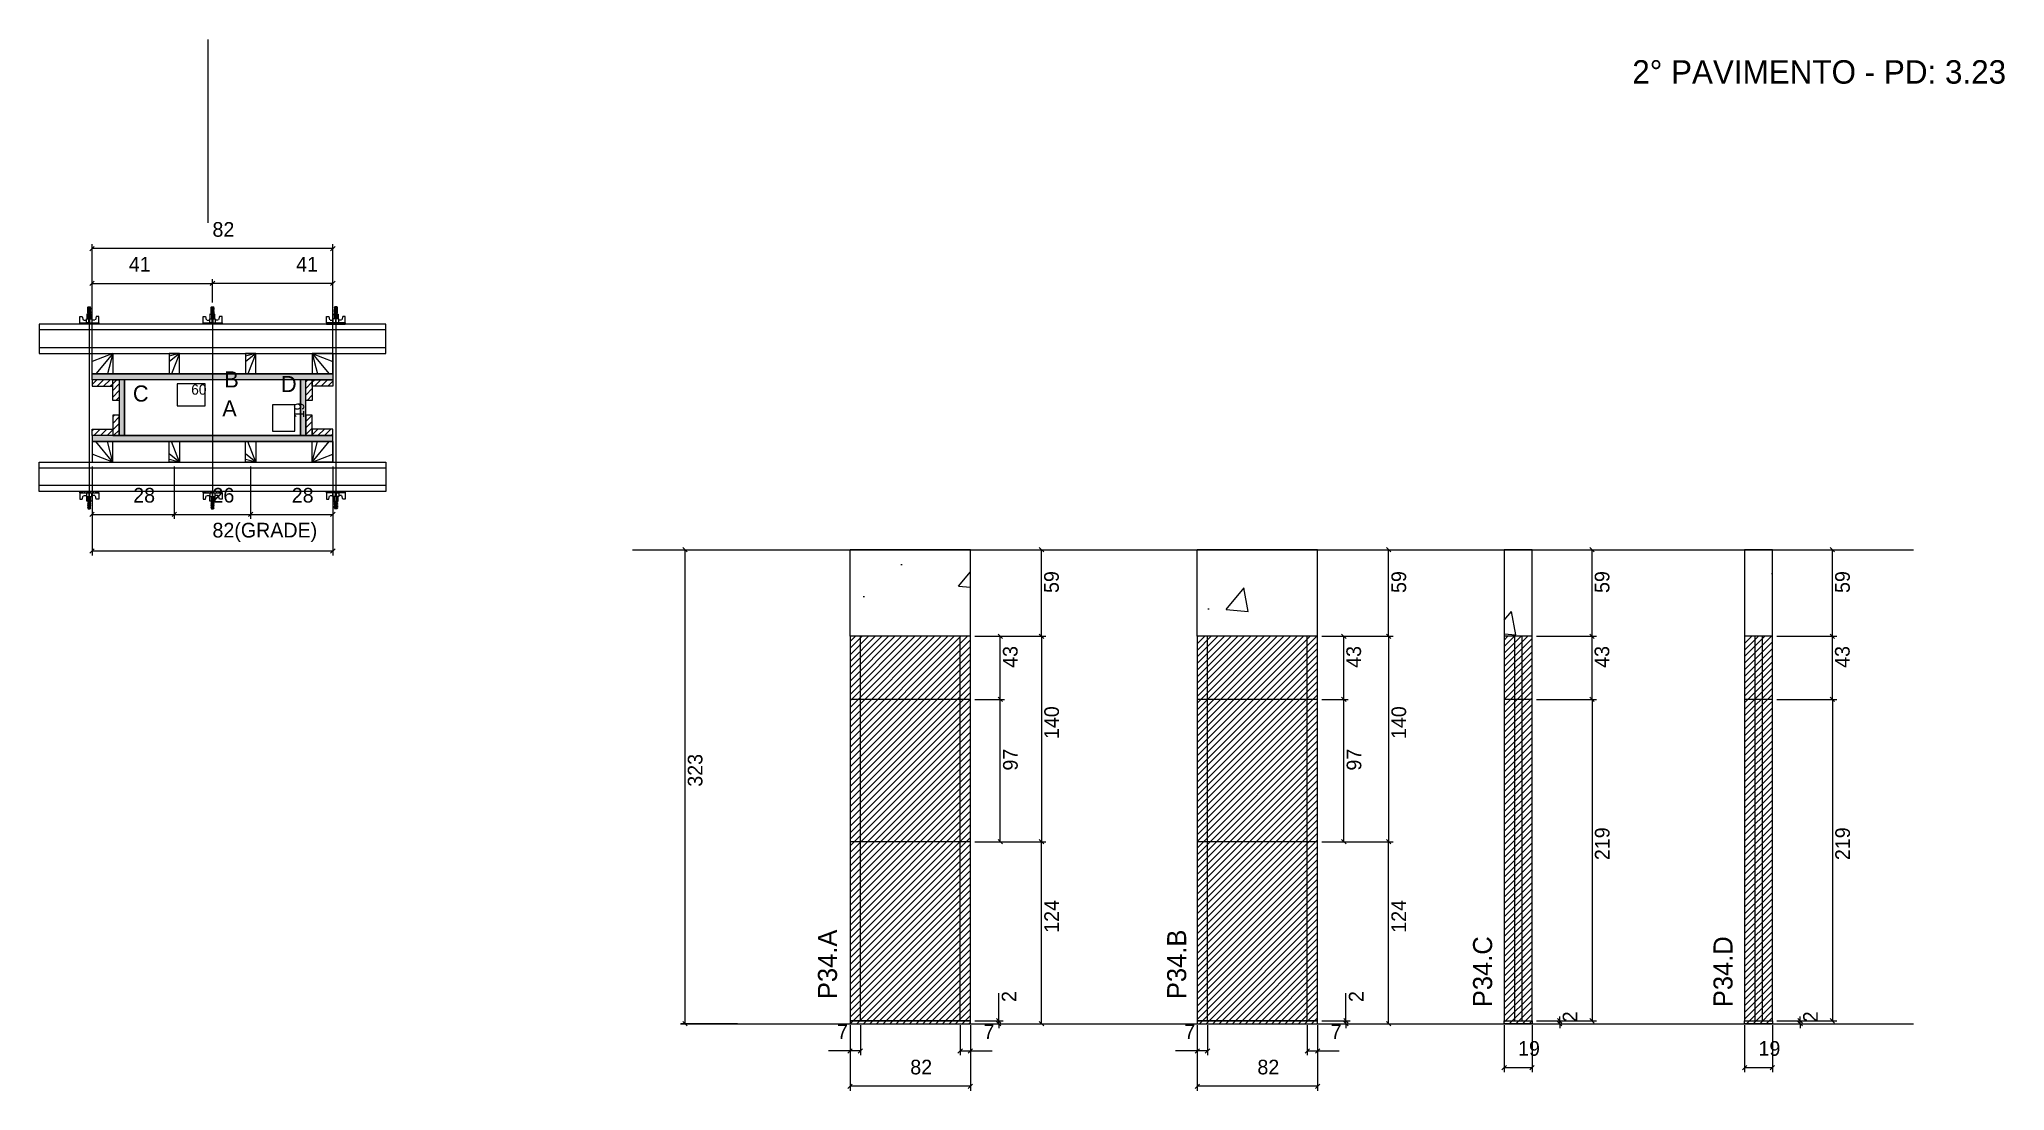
# Model space of a CAD drawing. Header units: metres. Extents: x 5110 to 6449, y 1598 to 2314.
import ezdxf

# ---------------------------------------------------------------- set-up
doc = ezdxf.new("R2010")
doc.units = ezdxf.units.M
for name, color, linetype in [('CHAPA', 7, 'Continuous'), ('COTA', 7, 'Continuous'), ('Hachura', 7, 'Continuous'), ('Madeira', 7, 'Continuous'), ('NIVEL 2° PAV.', 7, 'Continuous'), ('NOMENCLATURA', 7, 'Continuous'), ('Nível', 7, 'Continuous'), ('Painéis', 7, 'Continuous'), ('Perfil Metálico', 7, 'Continuous'), ('SARR_2.2x7', 7, 'Continuous'), ('SARRAFO', 7, 'Continuous'), ('Texto Seção', 7, 'Continuous'), ('TEXTO_GERAL', 7, 'Continuous')]:
    doc.layers.add(name, color=color, linetype=linetype)

msp = doc.modelspace()

# ---------------------------------------------------------------- hatches: boundary and pattern name
at = {"layer": 'COTA'}
h = msp.add_hatch(dxfattribs=at)
h.set_pattern_fill('AR-CONC')
h.paths.add_polyline_path([(5662.3, 1907.7), (5744.3, 1907.7), (5744.3, 1966.7), (5662.3, 1966.7), (5662.3, 1907.7)])
h = msp.add_hatch(dxfattribs=at)
h.set_pattern_fill('AR-CONC')
h.paths.add_polyline_path([(5898.8, 1907.7), (5980.8, 1907.7), (5980.8, 1966.7), (5898.8, 1966.7), (5898.8, 1907.7)])
h = msp.add_hatch(dxfattribs=at)
h.set_pattern_fill('AR-CONC')
h.paths.add_polyline_path([(6107.9, 1907.7), (6126.9, 1907.7), (6126.9, 1966.7), (6107.9, 1966.7), (6107.9, 1907.7)])
h = msp.add_hatch(dxfattribs=at)
h.set_pattern_fill('AR-CONC')
h.paths.add_polyline_path([(6271.7, 1907.7), (6290.7, 1907.7), (6290.7, 1966.7), (6271.7, 1966.7), (6271.7, 1907.7)])
at = {"layer": 'Hachura'}
h = msp.add_hatch(color=7, dxfattribs=at)
h.dxf.hatch_style = 1
h.paths.add_polyline_path([(5145.9, 2082.4), (5145.9, 2086.4), (5309.9, 2086.4), (5309.9, 2082.4), (5145.9, 2082.4)])
h = msp.add_hatch(color=7, dxfattribs=at)
h.dxf.hatch_style = 1
h.paths.add_polyline_path([(5145.9, 2082.4), (5145.9, 2086.4), (5309.9, 2086.4), (5309.9, 2082.4), (5145.9, 2082.4)])
h = msp.add_hatch(dxfattribs=at)
h.set_pattern_fill('ANSI31')
h.paths.add_polyline_path([(5159.9, 2082.4), (5159.9, 2078), (5145.9, 2078), (5145.9, 2082.4), (5159.9, 2082.4)])
h = msp.add_hatch(dxfattribs=at)
h.set_pattern_fill('ANSI31')
h.paths.add_polyline_path([(5164.3, 2082.4), (5159.9, 2082.4), (5159.9, 2068.4), (5164.3, 2068.4), (5164.3, 2082.4)])
h = msp.add_hatch(color=7, dxfattribs=at)
h.dxf.hatch_style = 1
h.paths.add_polyline_path([(5167.9, 2082.4), (5164.3, 2082.4), (5164.3, 2044.4), (5167.9, 2044.4), (5167.9, 2082.4)])
h = msp.add_hatch(color=7, dxfattribs=at)
h.dxf.hatch_style = 1
h.paths.add_polyline_path([(5167.9, 2082.4), (5164.3, 2082.4), (5164.3, 2044.4), (5167.9, 2044.4), (5167.9, 2082.4)])
h = msp.add_hatch(color=7, dxfattribs=at)
h.dxf.hatch_style = 1
h.paths.add_polyline_path([(5291.5, 2082.4), (5287.9, 2082.4), (5287.9, 2044.4), (5291.5, 2044.4), (5291.5, 2082.4)])
h = msp.add_hatch(color=7, dxfattribs=at)
h.dxf.hatch_style = 1
h.paths.add_polyline_path([(5291.5, 2082.4), (5287.9, 2082.4), (5287.9, 2044.4), (5291.5, 2044.4), (5291.5, 2082.4)])
h = msp.add_hatch(dxfattribs=at)
h.set_pattern_fill('ANSI31')
h.paths.add_polyline_path([(5295.9, 2082.4), (5291.5, 2082.4), (5291.5, 2068.4), (5295.9, 2068.4), (5295.9, 2082.4)])
h = msp.add_hatch(dxfattribs=at)
h.set_pattern_fill('ANSI31')
h.paths.add_polyline_path([(5295.9, 2082.4), (5295.9, 2078), (5309.9, 2078), (5309.9, 2082.4), (5295.9, 2082.4)])
h = msp.add_hatch(dxfattribs=at)
h.set_pattern_fill('ANSI31')
h.paths.add_polyline_path([(5159.9, 2044.4), (5159.9, 2048.8), (5145.9, 2048.8), (5145.9, 2044.4), (5159.9, 2044.4)])
h = msp.add_hatch(dxfattribs=at)
h.set_pattern_fill('ANSI31')
h.paths.add_polyline_path([(5164.3, 2044.4), (5159.9, 2044.4), (5159.9, 2058.4), (5164.3, 2058.4), (5164.3, 2044.4)])
h = msp.add_hatch(dxfattribs=at)
h.set_pattern_fill('ANSI31')
h.paths.add_polyline_path([(5295.9, 2044.4), (5291.5, 2044.4), (5291.5, 2058.4), (5295.9, 2058.4), (5295.9, 2044.4)])
h = msp.add_hatch(dxfattribs=at)
h.set_pattern_fill('ANSI31')
h.paths.add_polyline_path([(5295.9, 2044.4), (5295.9, 2048.8), (5309.9, 2048.8), (5309.9, 2044.4), (5295.9, 2044.4)])
h = msp.add_hatch(color=7, dxfattribs=at)
h.dxf.hatch_style = 1
h.paths.add_polyline_path([(5145.9, 2044.4), (5145.9, 2040.4), (5309.9, 2040.4), (5309.9, 2044.4), (5145.9, 2044.4)])
h = msp.add_hatch(color=7, dxfattribs=at)
h.dxf.hatch_style = 1
h.paths.add_polyline_path([(5145.9, 2044.4), (5145.9, 2040.4), (5309.9, 2040.4), (5309.9, 2044.4), (5145.9, 2044.4)])
h = msp.add_hatch(dxfattribs=at)
h.set_pattern_fill('ANSI31')
h.paths.add_polyline_path([(5744.3, 1643.7), (5744.3, 1907.7), (5662.3, 1907.7), (5662.3, 1643.7), (5744.3, 1643.7)])
h = msp.add_hatch(dxfattribs=at)
h.set_pattern_fill('ANSI31')
h.paths.add_polyline_path([(5980.8, 1643.7), (5980.8, 1907.7), (5898.8, 1907.7), (5898.8, 1643.7), (5980.8, 1643.7)])
h = msp.add_hatch(dxfattribs=at)
h.set_pattern_fill('ANSI31')
h.paths.add_polyline_path([(6126.9, 1643.7), (6126.9, 1907.7), (6107.9, 1907.7), (6107.9, 1643.7), (6126.9, 1643.7)])
h = msp.add_hatch(dxfattribs=at)
h.set_pattern_fill('ANSI31')
h.paths.add_polyline_path([(6290.7, 1643.7), (6290.7, 1907.7), (6271.7, 1907.7), (6271.7, 1643.7), (6290.7, 1643.7)])

# ---------------------------------------------------------------- linework, layer by layer
at = {"layer": 'CHAPA', "color": 1, "lineweight": 25}
for points in [[(5145.9, 2082.4), (5145.9, 2086.4), (5309.9, 2086.4), (5309.9, 2082.4)], [(5145.9, 2082.4), (5145.9, 2086.4), (5309.9, 2086.4), (5309.9, 2082.4)], [(5167.9, 2082.4), (5164.3, 2082.4), (5164.3, 2044.4), (5167.9, 2044.4)], [(5167.9, 2082.4), (5164.3, 2082.4), (5164.3, 2044.4), (5167.9, 2044.4)], [(5291.5, 2082.4), (5287.9, 2082.4), (5287.9, 2044.4), (5291.5, 2044.4)], [(5291.5, 2082.4), (5287.9, 2082.4), (5287.9, 2044.4), (5291.5, 2044.4)], [(5145.9, 2044.4), (5145.9, 2040.4), (5309.9, 2040.4), (5309.9, 2044.4)], [(5145.9, 2044.4), (5145.9, 2040.4), (5309.9, 2040.4), (5309.9, 2044.4)]]:
    msp.add_lwpolyline(points, close=True, dxfattribs=at)
at = {"layer": 'COTA', "color": 0, "lineweight": 25}
for p, q in [((5147.4, 2173.3), (5144.4, 2170.3)), ((5308.4, 2170.3), (5311.4, 2173.3)), ((5147.4, 2149.6), (5144.4, 2146.6)), ((5229.4, 2149.6), (5226.4, 2146.6)), ((5226.4, 2146.6), (5229.4, 2149.6)), ((5308.4, 2146.6), (5311.4, 2149.6)), ((5147.4, 1992.2), (5144.4, 1989.2)), ((5200.4, 1989.2), (5203.4, 1992.2)), ((5203.4, 1992.2), (5200.4, 1989.2)), ((5252.4, 1989.2), (5255.4, 1992.2)), ((5255.4, 1992.2), (5252.4, 1989.2)), ((5308.4, 1989.2), (5311.4, 1992.2)), ((5147.4, 1967.3), (5144.4, 1964.3)), ((5308.4, 1964.3), (5311.4, 1967.3)), ((5794.2, 1965.2), (5791.2, 1968.2)), ((6030.7, 1965.2), (6027.7, 1968.2)), ((6169.3, 1965.2), (6166.3, 1968.2)), ((6333, 1965.2), (6330, 1968.2)), ((5766.1, 1906.2), (5763.1, 1909.2)), ((5791.2, 1909.2), (5794.2, 1906.2)), ((5794.2, 1906.2), (5791.2, 1909.2)), ((6000.2, 1906.2), (5997.2, 1909.2)), ((6027.7, 1909.2), (6030.7, 1906.2)), ((6030.7, 1906.2), (6027.7, 1909.2)), ((6169.3, 1906.2), (6166.3, 1909.2)), ((6166.3, 1909.2), (6169.3, 1906.2)), ((6333, 1906.2), (6330, 1909.2)), ((6330, 1909.2), (6333, 1906.2)), ((5763.1, 1866.2), (5766.1, 1863.2)), ((5766.1, 1863.2), (5763.1, 1866.2)), ((5997.2, 1866.2), (6000.2, 1863.2)), ((6000.2, 1863.2), (5997.2, 1866.2)), ((6169.3, 1863.2), (6166.3, 1866.2)), ((6166.3, 1866.2), (6169.3, 1863.2)), ((6333, 1863.2), (6330, 1866.2)), ((6330, 1866.2), (6333, 1863.2)), ((5763.1, 1769.2), (5766.1, 1766.2)), ((5794.2, 1766.2), (5791.2, 1769.2)), ((5791.2, 1769.2), (5794.2, 1766.2)), ((5997.2, 1769.2), (6000.2, 1766.2)), ((6030.7, 1766.2), (6027.7, 1769.2)), ((6027.7, 1769.2), (6030.7, 1766.2)), ((5762.1, 1647.2), (5765.1, 1644.2)), ((5998.6, 1647.2), (6001.6, 1644.2)), ((6144.3, 1647.2), (6147.3, 1644.2)), ((6166.3, 1647.2), (6169.3, 1644.2)), ((6308.1, 1647.2), (6311.1, 1644.2)), ((6330, 1647.2), (6333, 1644.2)), ((5765.1, 1642.2), (5762.1, 1645.2)), ((5791.2, 1645.2), (5794.2, 1642.2)), ((6001.6, 1642.2), (5998.6, 1645.2)), ((6027.7, 1645.2), (6030.7, 1642.2)), ((6147.3, 1642.2), (6144.3, 1645.2)), ((6311.1, 1642.2), (6308.1, 1645.2)), ((5663.8, 1626.7), (5660.8, 1623.7)), ((5667.8, 1623.7), (5670.8, 1626.7)), ((5738.8, 1626.7), (5735.8, 1623.7)), ((5742.8, 1623.7), (5745.8, 1626.7)), ((5900.3, 1626.7), (5897.3, 1623.7)), ((5904.3, 1623.7), (5907.3, 1626.7)), ((5975.3, 1626.7), (5972.3, 1623.7)), ((5979.3, 1623.7), (5982.3, 1626.7)), ((6109.4, 1615.3), (6106.4, 1612.3)), ((6125.4, 1612.3), (6128.4, 1615.3)), ((6273.2, 1615.3), (6270.2, 1612.3)), ((6289.2, 1612.3), (6292.2, 1615.3)), ((5663.8, 1602.6), (5660.8, 1599.6)), ((5742.8, 1599.6), (5745.8, 1602.6)), ((5900.3, 1602.6), (5897.3, 1599.6)), ((5979.3, 1599.6), (5982.3, 1602.6))]:
    msp.add_line(p, q, dxfattribs=at)
at = {"layer": 'COTA', "color": 241, "lineweight": 25}
for p, q in [((5145.9, 2089.4), (5145.9, 2174.8)), ((5309.9, 2171.8), (5145.9, 2171.8)), ((5309.9, 2089.4), (5309.9, 2174.8)), ((5145.9, 2123.4), (5145.9, 2151.1)), ((5145.9, 2148.1), (5227.9, 2148.1)), ((5227.9, 2135.2), (5227.9, 2151.1)), ((5227.9, 2135.2), (5227.9, 2151.1)), ((5309.9, 2148.1), (5227.9, 2148.1)), ((5309.9, 2123.4), (5309.9, 2151.1)), ((5145.9, 2023.4), (5145.9, 1962.8)), ((5145.9, 2023.4), (5145.9, 1987.7)), ((5201.9, 2023.4), (5201.9, 1987.7)), ((5201.9, 2023.4), (5201.9, 1987.7)), ((5253.9, 2023.4), (5253.9, 1987.7)), ((5253.9, 2023.4), (5253.9, 1987.7)), ((5309.9, 2023.4), (5309.9, 1962.8)), ((5309.9, 2023.4), (5309.9, 1987.7)), ((5145.9, 1990.7), (5201.9, 1990.7)), ((5201.9, 1990.7), (5253.9, 1990.7)), ((5253.9, 1990.7), (5309.9, 1990.7)), ((5309.9, 1965.8), (5145.9, 1965.8)), ((5744.3, 1966.7), (5662.3, 1966.7)), ((5662.3, 1907.7), (5662.3, 1966.7)), ((5744.3, 1907.7), (5744.3, 1966.7)), ((5980.8, 1966.7), (5898.8, 1966.7)), ((5898.8, 1907.7), (5898.8, 1966.7)), ((5980.8, 1907.7), (5980.8, 1966.7))]:
    msp.add_line(p, q, dxfattribs=at)
at = {"layer": 'COTA', "color": 180, "lineweight": 25}
for p, q in [((5222.9, 2079.8), (5203.9, 2079.8)), ((5203.9, 2079.8), (5203.9, 2064.8)), ((5222.9, 2064.8), (5222.9, 2079.8)), ((5203.9, 2064.8), (5222.9, 2064.8)), ((5283.9, 2065.4), (5268.9, 2065.4)), ((5268.9, 2065.4), (5268.9, 2047.4)), ((5283.9, 2047.4), (5283.9, 2065.4)), ((5268.9, 2047.4), (5283.9, 2047.4))]:
    msp.add_line(p, q, dxfattribs=at)
at = {"layer": 'COTA', "color": 4, "lineweight": 25}
for p, q in [((5747.3, 1966.7), (5795.7, 1966.7)), ((5792.7, 1907.7), (5792.7, 1966.7)), ((5983.8, 1966.7), (6032.2, 1966.7)), ((6029.2, 1907.7), (6029.2, 1966.7)), ((6129.9, 1966.7), (6170.8, 1966.7)), ((6167.8, 1907.7), (6167.8, 1966.7)), ((6293.7, 1966.7), (6334.5, 1966.7)), ((6331.5, 1907.7), (6331.5, 1966.7)), ((5747.3, 1907.7), (5767.6, 1907.7)), ((5747.3, 1907.7), (5795.7, 1907.7)), ((5747.3, 1907.7), (5795.7, 1907.7)), ((5764.6, 1864.7), (5764.6, 1907.7)), ((5792.7, 1907.7), (5792.7, 1767.7)), ((5983.8, 1907.7), (6001.7, 1907.7)), ((5983.8, 1907.7), (6032.2, 1907.7)), ((5983.8, 1907.7), (6032.2, 1907.7)), ((5998.7, 1864.7), (5998.7, 1907.7)), ((6029.2, 1907.7), (6029.2, 1767.7)), ((6129.9, 1907.7), (6170.8, 1907.7)), ((6129.9, 1907.7), (6170.8, 1907.7)), ((6167.8, 1864.7), (6167.8, 1907.7)), ((6293.7, 1907.7), (6334.5, 1907.7)), ((6293.7, 1907.7), (6334.5, 1907.7)), ((6331.5, 1864.7), (6331.5, 1907.7)), ((5747.3, 1864.7), (5767.6, 1864.7)), ((5747.3, 1864.7), (5767.6, 1864.7)), ((5764.6, 1767.7), (5764.6, 1864.7)), ((5983.8, 1864.7), (6001.7, 1864.7)), ((5983.8, 1864.7), (6001.7, 1864.7)), ((5998.7, 1767.7), (5998.7, 1864.7)), ((6129.9, 1864.7), (6170.8, 1864.7)), ((6129.9, 1864.7), (6170.8, 1864.7)), ((6167.8, 1864.7), (6167.8, 1645.7)), ((6293.7, 1864.7), (6334.5, 1864.7)), ((6293.7, 1864.7), (6334.5, 1864.7)), ((6331.5, 1864.7), (6331.5, 1645.7)), ((5747.3, 1767.7), (5795.7, 1767.7)), ((5747.3, 1767.7), (5767.6, 1767.7)), ((5747.3, 1767.7), (5795.7, 1767.7)), ((5792.7, 1643.7), (5792.7, 1767.7)), ((5983.8, 1767.7), (6032.2, 1767.7)), ((5983.8, 1767.7), (6001.7, 1767.7)), ((5983.8, 1767.7), (6032.2, 1767.7)), ((6029.2, 1643.7), (6029.2, 1767.7)), ((5763.6, 1645.7), (5763.6, 1664.5)), ((6000.1, 1645.7), (6000.1, 1664.5)), ((6145.8, 1645.7), (6145.8, 1648.7)), ((6309.6, 1645.7), (6309.6, 1648.7)), ((5662.3, 1642.7), (5662.3, 1598.1)), ((5662.3, 1640.7), (5662.3, 1622.2)), ((5669.3, 1642.7), (5669.3, 1622.2)), ((5737.3, 1642.7), (5737.3, 1622.2)), ((5744.3, 1642.7), (5744.3, 1598.1)), ((5744.3, 1640.7), (5744.3, 1622.2)), ((5747.3, 1645.7), (5766.6, 1645.7)), ((5747.3, 1643.7), (5766.6, 1643.7)), ((5747.3, 1643.7), (5795.7, 1643.7)), ((5763.6, 1643.7), (5763.6, 1645.7)), ((5763.6, 1643.7), (5763.6, 1640.7)), ((5898.8, 1642.7), (5898.8, 1598.1)), ((5898.8, 1640.7), (5898.8, 1622.2)), ((5905.8, 1642.7), (5905.8, 1622.2)), ((5973.8, 1642.7), (5973.8, 1622.2)), ((5980.8, 1642.7), (5980.8, 1598.1)), ((5980.8, 1640.7), (5980.8, 1622.2)), ((5983.8, 1645.7), (6003.1, 1645.7)), ((5983.8, 1643.7), (6003.1, 1643.7)), ((5983.8, 1643.7), (6032.2, 1643.7)), ((6000.1, 1643.7), (6000.1, 1645.7)), ((6000.1, 1643.7), (6000.1, 1640.7)), ((6107.9, 1642.7), (6107.9, 1610.8)), ((6126.9, 1642.7), (6126.9, 1610.8)), ((6129.9, 1645.7), (6148.8, 1645.7)), ((6129.9, 1645.7), (6170.8, 1645.7)), ((6129.9, 1643.7), (6148.8, 1643.7)), ((6145.8, 1643.7), (6145.8, 1645.7)), ((6145.8, 1643.7), (6145.8, 1640.7)), ((6271.7, 1642.7), (6271.7, 1610.8)), ((6290.7, 1642.7), (6290.7, 1610.8)), ((6293.7, 1645.7), (6312.6, 1645.7)), ((6293.7, 1645.7), (6334.5, 1645.7)), ((6293.7, 1643.7), (6312.6, 1643.7)), ((6309.6, 1643.7), (6309.6, 1645.7)), ((6309.6, 1643.7), (6309.6, 1640.7)), ((5662.3, 1625.2), (5647.6, 1625.2)), ((5669.3, 1625.2), (5662.3, 1625.2)), ((5737.3, 1625.2), (5744.3, 1625.2)), ((5744.3, 1625.2), (5759, 1625.2)), ((5898.8, 1625.2), (5884.1, 1625.2)), ((5905.8, 1625.2), (5898.8, 1625.2)), ((5973.8, 1625.2), (5980.8, 1625.2)), ((5980.8, 1625.2), (5995.6, 1625.2)), ((6107.9, 1613.8), (6126.9, 1613.8)), ((6271.7, 1613.8), (6290.7, 1613.8)), ((5744.3, 1601.1), (5662.3, 1601.1)), ((5980.8, 1601.1), (5898.8, 1601.1))]:
    msp.add_line(p, q, dxfattribs=at)
at = {"layer": 'COTA', "color": 241, "lineweight": 25}
for points in [[(6126.9, 1907.7), (6126.9, 1966.7), (6107.9, 1966.7), (6107.9, 1907.7)], [(6290.7, 1907.7), (6290.7, 1966.7), (6271.7, 1966.7), (6271.7, 1907.7)]]:
    msp.add_lwpolyline(points, dxfattribs=at)
at = {"layer": 'Hachura', "color": 0, "lineweight": 9}
for p, q in [((5142.8, 2131.4), (5145, 2130.4)), ((5144.9, 2130.1), (5142.8, 2131.2)), ((5142.8, 2130.3), (5145, 2129.2)), ((5144.9, 2129), (5142.8, 2130)), ((5142.8, 2129.1), (5145, 2128)), ((5142.9, 2131.9), (5143.2, 2132.2)), ((5142.9, 2131.5), (5142.9, 2131.9)), ((5144.8, 2131.9), (5142.9, 2131.9)), ((5142.9, 2131.5), (5144.8, 2130.6)), ((5142.9, 2131.5), (5144.8, 2130.6)), ((5142.9, 2130.4), (5142.9, 2131)), ((5144.8, 2130), (5142.9, 2131)), ((5142.9, 2130.4), (5144.8, 2129.4)), ((5142.9, 2129.2), (5142.9, 2129.9)), ((5144.8, 2128.9), (5142.9, 2129.9)), ((5142.9, 2129.6), (5142.9, 2129.9)), ((5142.9, 2129.2), (5144.8, 2128.2)), ((5143.2, 2132.2), (5144.5, 2132.2)), ((5144.8, 2131.2), (5143.5, 2131.9)), ((5144.9, 2131.3), (5143.8, 2131.9)), ((5144.3, 2131.9), (5145, 2131.5)), ((5144.8, 2131.9), (5144.5, 2132.2)), ((5144.6, 2131.9), (5144.8, 2131.7)), ((5144.8, 2131.2), (5144.8, 2130.6)), ((5144.8, 2129.4), (5144.8, 2130)), ((5226.8, 2131.4), (5229, 2130.4)), ((5228.9, 2130.1), (5226.8, 2131.2)), ((5226.8, 2130.3), (5229, 2129.2)), ((5228.9, 2129), (5226.8, 2130)), ((5226.8, 2129.1), (5229, 2128)), ((5226.9, 2131.9), (5227.2, 2132.2)), ((5226.9, 2131.5), (5226.9, 2131.9)), ((5228.8, 2131.9), (5226.9, 2131.9)), ((5226.9, 2131.5), (5228.8, 2130.6)), ((5226.9, 2131.5), (5228.8, 2130.6)), ((5226.9, 2130.4), (5226.9, 2131)), ((5228.8, 2130), (5226.9, 2131)), ((5226.9, 2130.4), (5228.8, 2129.4)), ((5226.9, 2129.2), (5226.9, 2129.9)), ((5228.8, 2128.9), (5226.9, 2129.9)), ((5226.9, 2129.6), (5226.9, 2129.9)), ((5226.9, 2129.2), (5228.8, 2128.2)), ((5227.2, 2132.2), (5228.5, 2132.2)), ((5228.8, 2131.2), (5227.5, 2131.9)), ((5228.9, 2131.3), (5227.8, 2131.9)), ((5228.3, 2131.9), (5229, 2131.5)), ((5228.8, 2131.9), (5228.5, 2132.2)), ((5228.6, 2131.9), (5228.8, 2131.7)), ((5228.8, 2131.2), (5228.8, 2130.6)), ((5228.8, 2129.4), (5228.8, 2130)), ((5311.5, 2131.9), (5310.9, 2131.5)), ((5310.9, 2131.3), (5312, 2131.9)), ((5313, 2131.4), (5310.9, 2130.4)), ((5310.9, 2130.1), (5313.1, 2131.2)), ((5313, 2130.3), (5310.9, 2129.2)), ((5310.9, 2129), (5313.1, 2130)), ((5313, 2129.1), (5310.9, 2128)), ((5311, 2131.9), (5311.3, 2132.2)), ((5311.3, 2131.9), (5311, 2131.7)), ((5311, 2131.2), (5312.3, 2131.9)), ((5311, 2131.9), (5313, 2131.9)), ((5313, 2131.5), (5311, 2130.6)), ((5313, 2131.5), (5311, 2130.6)), ((5311, 2131.2), (5311, 2130.6)), ((5311, 2130), (5313, 2131)), ((5313, 2130.4), (5311, 2129.4)), ((5311, 2129.4), (5311, 2130)), ((5311, 2128.9), (5313, 2129.9)), ((5313, 2129.2), (5311, 2128.2)), ((5312.6, 2132.2), (5311.3, 2132.2)), ((5313, 2131.9), (5312.6, 2132.2)), ((5313, 2131.5), (5313, 2131.9)), ((5313, 2130.4), (5313, 2131)), ((5313, 2129.2), (5313, 2129.9)), ((5313, 2129.6), (5313, 2129.9)), ((5137.5, 2120.4), (5137.5, 2125.5)), ((5137.5, 2125.5), (5139.1, 2125.5)), ((5137.5, 2121.3), (5150.4, 2121.3)), ((5137.5, 2121.3), (5142.6, 2121.3)), ((5150.4, 2120.4), (5137.5, 2120.4)), ((5137.6, 2121.3), (5137.6, 2120.4)), ((5137.8, 2121.3), (5137.8, 2120.4)), ((5138.2, 2121.3), (5138.2, 2120.4)), ((5138.6, 2121.3), (5138.6, 2120.4)), ((5139.1, 2125.5), (5139.7, 2123.3)), ((5139.5, 2121.3), (5139.5, 2120.4)), ((5140, 2123.1), (5142, 2123.1)), ((5140.9, 2121.3), (5140.9, 2120.4)), ((5149.4, 2120.4), (5141.6, 2120.4)), ((5142, 2123.9), (5145.8, 2123.9)), ((5142, 2121.3), (5142, 2123.9)), ((5143.9, 2121.3), (5142, 2121.3)), ((5145.6, 2127.1), (5142.2, 2127.1)), ((5142.2, 2127.1), (5142.2, 2123.9)), ((5145.6, 2127), (5142.2, 2127)), ((5142.6, 2121.3), (5143.3, 2121.3)), ((5144.9, 2127.8), (5142.8, 2128.9)), ((5144, 2127.1), (5142.8, 2127.7)), ((5142.9, 2128), (5142.9, 2128.7)), ((5144.8, 2127.7), (5142.9, 2128.7)), ((5142.9, 2128), (5144.8, 2127.1)), ((5143.8, 2127.1), (5142.9, 2127.5)), ((5142.9, 2127.1), (5142.9, 2127.5)), ((5143, 2121), (5143, 2121.2)), ((5143, 2120.5), (5143, 2121)), ((5143.3, 2127.1), (5143.3, 2123.9)), ((5143.6, 2121.3), (5143.6, 2123.3)), ((5143.9, 2121.3), (5143.9, 2120.4)), ((5144.1, 2123.3), (5144.1, 2121.3)), ((5144.8, 2128.7), (5144.8, 2128.9)), ((5144.8, 2128.7), (5144.8, 2128.2)), ((5144.8, 2127.7), (5144.8, 2127.1)), ((5144.8, 2127.1), (5144.8, 2123.9)), ((5144.9, 2121.2), (5144.9, 2120.7)), ((5145.6, 2123.9), (5145.6, 2127.1)), ((5145.8, 2123.9), (5145.6, 2123.9)), ((5145.8, 2123.9), (5145.6, 2123.9)), ((5145.8, 2123.9), (5145.8, 2121.3)), ((5147.8, 2123.1), (5145.8, 2123.1)), ((5146.9, 2121.3), (5146.9, 2120.4)), ((5148.7, 2125.5), (5148.1, 2123.3)), ((5148.4, 2121.3), (5148.4, 2120.4)), ((5150.4, 2125.5), (5148.7, 2125.5)), ((5149.2, 2121.3), (5149.2, 2120.4)), ((5149.7, 2121.3), (5149.7, 2120.4)), ((5150, 2121.3), (5150, 2120.4)), ((5150.2, 2121.3), (5150.2, 2120.4)), ((5150.4, 2121.3), (5150.4, 2125.5)), ((5150.4, 2121.3), (5150.4, 2120.4)), ((5221.5, 2120.4), (5221.5, 2125.5)), ((5221.5, 2125.5), (5223.1, 2125.5)), ((5221.5, 2121.3), (5234.4, 2121.3)), ((5221.5, 2121.3), (5226.6, 2121.3)), ((5234.4, 2120.4), (5221.5, 2120.4)), ((5221.6, 2121.3), (5221.6, 2120.4)), ((5221.8, 2121.3), (5221.8, 2120.4)), ((5222.2, 2121.3), (5222.2, 2120.4)), ((5222.6, 2121.3), (5222.6, 2120.4)), ((5223.1, 2125.5), (5223.7, 2123.3)), ((5223.5, 2121.3), (5223.5, 2120.4)), ((5224, 2123.1), (5226, 2123.1)), ((5224.9, 2121.3), (5224.9, 2120.4)), ((5233.4, 2120.4), (5225.6, 2120.4)), ((5226, 2123.9), (5229.8, 2123.9)), ((5226, 2121.3), (5226, 2123.9)), ((5227.9, 2121.3), (5226, 2121.3)), ((5229.6, 2127.1), (5226.2, 2127.1)), ((5226.2, 2127.1), (5226.2, 2123.9)), ((5229.6, 2127), (5226.2, 2127)), ((5226.6, 2121.3), (5227.3, 2121.3)), ((5228.9, 2127.8), (5226.8, 2128.9)), ((5228, 2127.1), (5226.8, 2127.7)), ((5226.9, 2128), (5226.9, 2128.7)), ((5228.8, 2127.7), (5226.9, 2128.7)), ((5226.9, 2128), (5228.8, 2127.1)), ((5227.8, 2127.1), (5226.9, 2127.5)), ((5226.9, 2127.1), (5226.9, 2127.5)), ((5227, 2121), (5227, 2121.2)), ((5227, 2120.5), (5227, 2121)), ((5227.3, 2127.1), (5227.3, 2123.9)), ((5227.6, 2121.3), (5227.6, 2123.3)), ((5227.9, 2121.3), (5227.9, 2120.4)), ((5228.1, 2123.3), (5228.1, 2121.3)), ((5228.8, 2128.7), (5228.8, 2128.9)), ((5228.8, 2128.7), (5228.8, 2128.2)), ((5228.8, 2127.7), (5228.8, 2127.1)), ((5228.8, 2127.1), (5228.8, 2123.9)), ((5228.9, 2121.2), (5228.9, 2120.7)), ((5229.6, 2123.9), (5229.6, 2127.1)), ((5229.8, 2123.9), (5229.6, 2123.9)), ((5229.8, 2123.9), (5229.6, 2123.9)), ((5229.8, 2123.9), (5229.8, 2121.3)), ((5231.8, 2123.1), (5229.8, 2123.1)), ((5230.9, 2121.3), (5230.9, 2120.4)), ((5232.7, 2125.5), (5232.1, 2123.3)), ((5232.4, 2121.3), (5232.4, 2120.4)), ((5234.4, 2125.5), (5232.7, 2125.5)), ((5233.2, 2121.3), (5233.2, 2120.4)), ((5233.7, 2121.3), (5233.7, 2120.4)), ((5234, 2121.3), (5234, 2120.4)), ((5234.2, 2121.3), (5234.2, 2120.4)), ((5234.4, 2121.3), (5234.4, 2125.5)), ((5234.4, 2121.3), (5234.4, 2120.4)), ((5305.5, 2121.3), (5305.5, 2125.5)), ((5305.5, 2125.5), (5307.1, 2125.5)), ((5318.4, 2121.3), (5305.5, 2121.3)), ((5305.5, 2121.3), (5305.5, 2120.4)), ((5305.5, 2120.4), (5318.4, 2120.4)), ((5305.6, 2121.3), (5305.6, 2120.4)), ((5305.8, 2121.3), (5305.8, 2120.4)), ((5306.2, 2121.3), (5306.2, 2120.4)), ((5306.4, 2120.4), (5314.2, 2120.4)), ((5306.6, 2121.3), (5306.6, 2120.4)), ((5307.1, 2125.5), (5307.7, 2123.3)), ((5307.5, 2121.3), (5307.5, 2120.4)), ((5308, 2123.1), (5310, 2123.1)), ((5308.9, 2121.3), (5308.9, 2120.4)), ((5313.9, 2123.9), (5310, 2123.9)), ((5310, 2123.9), (5310, 2121.3)), ((5310, 2123.9), (5310.2, 2123.9)), ((5310, 2123.9), (5310.2, 2123.9)), ((5310.2, 2127.1), (5313.6, 2127.1)), ((5310.2, 2123.9), (5310.2, 2127.1)), ((5310.2, 2127), (5313.6, 2127)), ((5310.9, 2127.8), (5313.1, 2128.9)), ((5310.9, 2121.2), (5310.9, 2120.7)), ((5311, 2128.7), (5311, 2128.9)), ((5311, 2128.7), (5311, 2128.2)), ((5311, 2127.7), (5313, 2128.7)), ((5313, 2128), (5311, 2127.1)), ((5311, 2127.7), (5311, 2127.1)), ((5311, 2127.1), (5311, 2123.9)), ((5311.7, 2123.3), (5311.7, 2121.3)), ((5311.8, 2127.1), (5313.1, 2127.7)), ((5311.9, 2121.3), (5313.9, 2121.3)), ((5311.9, 2121.3), (5311.9, 2120.4)), ((5312, 2127.1), (5313, 2127.5)), ((5312.2, 2121.3), (5312.2, 2123.3)), ((5312.6, 2127.1), (5312.6, 2123.9)), ((5313.2, 2121.3), (5312.6, 2121.3)), ((5312.9, 2121), (5312.9, 2121.2)), ((5312.9, 2120.5), (5312.9, 2121)), ((5313, 2128), (5313, 2128.7)), ((5313, 2127.1), (5313, 2127.5)), ((5318.4, 2121.3), (5313.2, 2121.3)), ((5313.6, 2127.1), (5313.6, 2123.9)), ((5313.9, 2121.3), (5313.9, 2123.9)), ((5315.8, 2123.1), (5313.9, 2123.1)), ((5315, 2121.3), (5315, 2120.4)), ((5316.7, 2125.5), (5316.1, 2123.3)), ((5316.4, 2121.3), (5316.4, 2120.4)), ((5318.4, 2125.5), (5316.7, 2125.5)), ((5317.2, 2121.3), (5317.2, 2120.4)), ((5317.7, 2121.3), (5317.7, 2120.4)), ((5318, 2121.3), (5318, 2120.4)), ((5318.2, 2121.3), (5318.2, 2120.4)), ((5318.4, 2120.4), (5318.4, 2125.5)), ((5150.4, 2006.4), (5137.5, 2006.4)), ((5137.5, 2006.4), (5137.5, 2001.2)), ((5137.5, 2005.5), (5150.4, 2005.5)), ((5137.5, 2005.5), (5142.6, 2005.5)), ((5137.5, 2001.2), (5139.1, 2001.2)), ((5137.6, 2005.5), (5137.6, 2006.4)), ((5137.8, 2005.5), (5137.8, 2006.4)), ((5138.2, 2005.5), (5138.2, 2006.4)), ((5138.6, 2005.5), (5138.6, 2006.4)), ((5139.1, 2001.2), (5139.7, 2003.4)), ((5139.5, 2005.5), (5139.5, 2006.4)), ((5140, 2003.7), (5142, 2003.7)), ((5140.9, 2005.5), (5140.9, 2006.4)), ((5149.4, 2006.4), (5141.6, 2006.4)), ((5143.9, 2005.5), (5142, 2005.5)), ((5142, 2005.5), (5142, 2002.9)), ((5142, 2002.9), (5145.8, 2002.9)), ((5142.2, 1999.7), (5142.2, 2002.9)), ((5145.6, 1999.7), (5142.2, 1999.7)), ((5145.6, 1999.7), (5142.2, 1999.7)), ((5142.6, 2005.5), (5143.3, 2005.5)), ((5144, 1999.7), (5142.8, 1999)), ((5144.9, 1998.9), (5142.8, 1997.9)), ((5142.8, 1997.6), (5145, 1998.7)), ((5144.9, 1997.8), (5142.8, 1996.7)), ((5142.8, 1996.5), (5145, 1997.6)), ((5144.9, 1996.6), (5142.8, 1995.6)), ((5142.8, 1995.3), (5145, 1996.4)), ((5142.9, 1998.7), (5144.8, 1999.7)), ((5143.8, 1999.7), (5142.9, 1999.2)), ((5142.9, 1999.7), (5142.9, 1999.2)), ((5144.8, 1999), (5142.9, 1998.1)), ((5142.9, 1998.7), (5142.9, 1998.1)), ((5142.9, 1997.5), (5144.8, 1998.5)), ((5144.8, 1997.9), (5142.9, 1996.9)), ((5142.9, 1997.5), (5142.9, 1996.9)), ((5142.9, 1996.4), (5144.8, 1997.3)), ((5142.9, 1997.1), (5142.9, 1996.9)), ((5144.8, 1996.7), (5142.9, 1995.7)), ((5142.9, 1996.4), (5142.9, 1995.7)), ((5142.9, 1995.2), (5144.8, 1996.2)), ((5142.9, 1995.2), (5144.8, 1996.2)), ((5142.9, 1995.2), (5142.9, 1994.9)), ((5143, 2006.2), (5143, 2005.8)), ((5143, 2005.8), (5143, 2005.6)), ((5143.3, 1999.7), (5143.3, 2002.9)), ((5144.8, 1995.5), (5143.5, 1994.9)), ((5143.6, 2005.5), (5143.6, 2003.5)), ((5144.9, 1995.5), (5143.8, 1994.9)), ((5143.9, 2005.5), (5143.9, 2006.4)), ((5144.1, 2003.5), (5144.1, 2005.5)), ((5144.3, 1994.9), (5145, 1995.2)), ((5144.8, 1999.7), (5144.8, 2002.9)), ((5144.8, 1999), (5144.8, 1999.7)), ((5144.8, 1998.1), (5144.8, 1998.5)), ((5144.8, 1998.1), (5144.8, 1997.9)), ((5144.8, 1997.3), (5144.8, 1996.7)), ((5144.8, 1995.5), (5144.8, 1996.2)), ((5144.9, 2005.6), (5144.9, 2006)), ((5145.6, 2002.9), (5145.6, 1999.7)), ((5145.8, 2002.9), (5145.6, 2002.9)), ((5145.8, 2002.9), (5145.6, 2002.9)), ((5147.8, 2003.7), (5145.8, 2003.7)), ((5145.8, 2002.9), (5145.8, 2005.5)), ((5146.9, 2005.5), (5146.9, 2006.4)), ((5148.7, 2001.2), (5148.1, 2003.4)), ((5148.4, 2005.5), (5148.4, 2006.4)), ((5150.4, 2001.2), (5148.7, 2001.2)), ((5149.2, 2005.5), (5149.2, 2006.4)), ((5149.7, 2005.5), (5149.7, 2006.4)), ((5150, 2005.5), (5150, 2006.4)), ((5150.2, 2005.5), (5150.2, 2006.4)), ((5150.4, 2005.5), (5150.4, 2006.4)), ((5150.4, 2005.5), (5150.4, 2001.2)), ((5234.4, 2006.4), (5221.5, 2006.4)), ((5221.5, 2006.4), (5221.5, 2001.2)), ((5221.5, 2005.5), (5234.4, 2005.5)), ((5221.5, 2005.5), (5226.6, 2005.5)), ((5221.5, 2001.2), (5223.1, 2001.2)), ((5221.6, 2005.5), (5221.6, 2006.4)), ((5221.8, 2005.5), (5221.8, 2006.4)), ((5222.2, 2005.5), (5222.2, 2006.4)), ((5222.6, 2005.5), (5222.6, 2006.4)), ((5223.1, 2001.2), (5223.7, 2003.4)), ((5223.5, 2005.5), (5223.5, 2006.4)), ((5224, 2003.7), (5226, 2003.7)), ((5224.9, 2005.5), (5224.9, 2006.4)), ((5233.4, 2006.4), (5225.6, 2006.4)), ((5227.9, 2005.5), (5226, 2005.5)), ((5226, 2005.5), (5226, 2002.9)), ((5226, 2002.9), (5229.8, 2002.9)), ((5226.2, 1999.7), (5226.2, 2002.9)), ((5229.6, 1999.7), (5226.2, 1999.7)), ((5229.6, 1999.7), (5226.2, 1999.7)), ((5226.6, 2005.5), (5227.3, 2005.5)), ((5228, 1999.7), (5226.8, 1999)), ((5228.9, 1998.9), (5226.8, 1997.9)), ((5226.8, 1997.6), (5229, 1998.7)), ((5228.9, 1997.8), (5226.8, 1996.7)), ((5226.8, 1996.5), (5229, 1997.6)), ((5228.9, 1996.6), (5226.8, 1995.6)), ((5226.8, 1995.3), (5229, 1996.4)), ((5226.9, 1998.7), (5228.8, 1999.7)), ((5227.8, 1999.7), (5226.9, 1999.2)), ((5226.9, 1999.7), (5226.9, 1999.2)), ((5228.8, 1999), (5226.9, 1998.1)), ((5226.9, 1998.7), (5226.9, 1998.1)), ((5226.9, 1997.5), (5228.8, 1998.5)), ((5228.8, 1997.9), (5226.9, 1996.9)), ((5226.9, 1997.5), (5226.9, 1996.9)), ((5226.9, 1996.4), (5228.8, 1997.3)), ((5226.9, 1997.1), (5226.9, 1996.9)), ((5228.8, 1996.7), (5226.9, 1995.7)), ((5226.9, 1996.4), (5226.9, 1995.7)), ((5226.9, 1995.2), (5228.8, 1996.2)), ((5226.9, 1995.2), (5228.8, 1996.2)), ((5226.9, 1995.2), (5226.9, 1994.9)), ((5227, 2006.2), (5227, 2005.8)), ((5227, 2005.8), (5227, 2005.6)), ((5227.3, 1999.7), (5227.3, 2002.9)), ((5228.8, 1995.5), (5227.5, 1994.9)), ((5227.6, 2005.5), (5227.6, 2003.5)), ((5228.9, 1995.5), (5227.8, 1994.9)), ((5227.9, 2005.5), (5227.9, 2006.4)), ((5228.1, 2003.5), (5228.1, 2005.5)), ((5228.3, 1994.9), (5229, 1995.2)), ((5228.8, 1999.7), (5228.8, 2002.9)), ((5228.8, 1999), (5228.8, 1999.7)), ((5228.8, 1998.1), (5228.8, 1998.5)), ((5228.8, 1998.1), (5228.8, 1997.9)), ((5228.8, 1997.3), (5228.8, 1996.7)), ((5228.8, 1995.5), (5228.8, 1996.2)), ((5228.9, 2005.6), (5228.9, 2006)), ((5229.6, 2002.9), (5229.6, 1999.7)), ((5229.8, 2002.9), (5229.6, 2002.9)), ((5229.8, 2002.9), (5229.6, 2002.9)), ((5231.8, 2003.7), (5229.8, 2003.7)), ((5229.8, 2002.9), (5229.8, 2005.5)), ((5230.9, 2005.5), (5230.9, 2006.4)), ((5232.7, 2001.2), (5232.1, 2003.4)), ((5232.4, 2005.5), (5232.4, 2006.4)), ((5234.4, 2001.2), (5232.7, 2001.2)), ((5233.2, 2005.5), (5233.2, 2006.4)), ((5233.7, 2005.5), (5233.7, 2006.4)), ((5234, 2005.5), (5234, 2006.4)), ((5234.2, 2005.5), (5234.2, 2006.4)), ((5234.4, 2005.5), (5234.4, 2006.4)), ((5234.4, 2005.5), (5234.4, 2001.2)), ((5305.5, 2006.4), (5318.4, 2006.4)), ((5305.5, 2005.5), (5305.5, 2006.4)), ((5318.4, 2005.5), (5305.5, 2005.5)), ((5305.5, 2005.5), (5305.5, 2001.2)), ((5305.5, 2001.2), (5307.1, 2001.2)), ((5305.6, 2005.5), (5305.6, 2006.4)), ((5305.8, 2005.5), (5305.8, 2006.4)), ((5306.2, 2005.5), (5306.2, 2006.4)), ((5306.4, 2006.4), (5314.2, 2006.4)), ((5306.6, 2005.5), (5306.6, 2006.4)), ((5307.1, 2001.2), (5307.7, 2003.4)), ((5307.5, 2005.5), (5307.5, 2006.4)), ((5308, 2003.7), (5310, 2003.7)), ((5308.9, 2005.5), (5308.9, 2006.4)), ((5310, 2002.9), (5310, 2005.5)), ((5313.9, 2002.9), (5310, 2002.9)), ((5310, 2002.9), (5310.2, 2002.9)), ((5310, 2002.9), (5310.2, 2002.9)), ((5310.2, 2002.9), (5310.2, 1999.7)), ((5310.2, 1999.7), (5313.6, 1999.7)), ((5310.2, 1999.7), (5313.6, 1999.7)), ((5310.9, 2005.6), (5310.9, 2006)), ((5310.9, 1998.9), (5313.1, 1997.9)), ((5313, 1997.6), (5310.9, 1998.7)), ((5310.9, 1997.8), (5313.1, 1996.7)), ((5313, 1996.5), (5310.9, 1997.6)), ((5310.9, 1996.6), (5313.1, 1995.6)), ((5313, 1995.3), (5310.9, 1996.4)), ((5310.9, 1995.5), (5312, 1994.9)), ((5311.5, 1994.9), (5310.9, 1995.2)), ((5311, 1999.7), (5311, 2002.9)), ((5311, 1999), (5311, 1999.7)), ((5313, 1998.7), (5311, 1999.7)), ((5311, 1999), (5313, 1998.1)), ((5311, 1998.1), (5311, 1998.5)), ((5313, 1997.5), (5311, 1998.5)), ((5311, 1998.1), (5311, 1997.9)), ((5311, 1997.9), (5313, 1996.9)), ((5311, 1997.3), (5311, 1996.7)), ((5313, 1996.4), (5311, 1997.3)), ((5311, 1996.7), (5313, 1995.7)), ((5313, 1995.2), (5311, 1996.2)), ((5311, 1995.5), (5311, 1996.2)), ((5313, 1995.2), (5311, 1996.2)), ((5311, 1995.5), (5312.3, 1994.9)), ((5311.7, 2003.5), (5311.7, 2005.5)), ((5311.8, 1999.7), (5313.1, 1999)), ((5311.9, 2005.5), (5311.9, 2006.4)), ((5311.9, 2005.5), (5313.9, 2005.5)), ((5312, 1999.7), (5313, 1999.2)), ((5312.2, 2005.5), (5312.2, 2003.5)), ((5313.2, 2005.5), (5312.6, 2005.5)), ((5312.6, 1999.7), (5312.6, 2002.9)), ((5312.9, 2006.2), (5312.9, 2005.8)), ((5312.9, 2005.8), (5312.9, 2005.6)), ((5313, 1999.7), (5313, 1999.2)), ((5313, 1998.7), (5313, 1998.1)), ((5313, 1997.5), (5313, 1996.9)), ((5313, 1997.1), (5313, 1996.9)), ((5313, 1996.4), (5313, 1995.7)), ((5313, 1995.2), (5313, 1994.9)), ((5318.4, 2005.5), (5313.2, 2005.5)), ((5313.6, 1999.7), (5313.6, 2002.9)), ((5313.9, 2005.5), (5313.9, 2002.9)), ((5315.8, 2003.7), (5313.9, 2003.7)), ((5315, 2005.5), (5315, 2006.4)), ((5316.7, 2001.2), (5316.1, 2003.4)), ((5316.4, 2005.5), (5316.4, 2006.4)), ((5318.4, 2001.2), (5316.7, 2001.2)), ((5317.2, 2005.5), (5317.2, 2006.4)), ((5317.7, 2005.5), (5317.7, 2006.4)), ((5318, 2005.5), (5318, 2006.4)), ((5318.2, 2005.5), (5318.2, 2006.4)), ((5318.4, 2006.4), (5318.4, 2001.2)), ((5142.9, 1994.9), (5143.2, 1994.6)), ((5144.8, 1994.9), (5142.9, 1994.9)), ((5143.2, 1994.6), (5144.5, 1994.6)), ((5144.8, 1994.9), (5144.5, 1994.6)), ((5144.6, 1994.9), (5144.8, 1995)), ((5226.9, 1994.9), (5227.2, 1994.6)), ((5228.8, 1994.9), (5226.9, 1994.9)), ((5227.2, 1994.6), (5228.5, 1994.6)), ((5228.8, 1994.9), (5228.5, 1994.6)), ((5228.6, 1994.9), (5228.8, 1995)), ((5311.3, 1994.9), (5311, 1995)), ((5311, 1994.9), (5311.3, 1994.6)), ((5311, 1994.9), (5313, 1994.9)), ((5312.6, 1994.6), (5311.3, 1994.6)), ((5313, 1994.9), (5312.6, 1994.6))]:
    msp.add_line(p, q, dxfattribs=at)
at = {"layer": 'Hachura', "color": 251, "lineweight": 9}
for p, q in [((5143.9, 2131.2), (5143.9, 1999.4)), ((5227.9, 2131.2), (5227.9, 1999.4)), ((5311.9, 2131.2), (5311.9, 1999.4))]:
    msp.add_line(p, q, dxfattribs=at)
at = {"layer": 'Madeira', "color": 126, "lineweight": 18}
for p, q in [((5159.9, 2100.4), (5145.9, 2095)), ((5159.9, 2100.4), (5148.4, 2086.4)), ((5159.9, 2100.4), (5156.4, 2086.4)), ((5205.4, 2100.4), (5198.4, 2094.6)), ((5205.4, 2100.4), (5198.4, 2098.6)), ((5205.4, 2100.4), (5200, 2086.4)), ((5257.4, 2100.4), (5250.4, 2094.6)), ((5257.4, 2100.4), (5250.4, 2098.6)), ((5257.4, 2100.4), (5252, 2086.4)), ((5295.9, 2100.4), (5307.4, 2086.4)), ((5295.9, 2100.4), (5299.4, 2086.4)), ((5295.9, 2100.4), (5309.9, 2094.9)), ((5159.9, 2026.4), (5148.4, 2040.4)), ((5159.9, 2026.4), (5156.4, 2040.4)), ((5205.4, 2026.4), (5200, 2040.4)), ((5257.4, 2026.4), (5252, 2040.4)), ((5295.9, 2026.4), (5307.4, 2040.4)), ((5295.9, 2026.4), (5299.4, 2040.4)), ((5159.9, 2026.4), (5145.9, 2031.8)), ((5205.4, 2026.4), (5198.4, 2032.1)), ((5205.4, 2026.4), (5198.4, 2028.1)), ((5257.4, 2026.4), (5250.4, 2032.1)), ((5257.4, 2026.4), (5250.4, 2028.1)), ((5295.9, 2026.4), (5309.9, 2031.8))]:
    msp.add_line(p, q, dxfattribs=at)
for points in [[(5309.9, 2100.4), (5309.9, 2086.4), (5145.9, 2086.4), (5145.9, 2100.4)], [(5159.9, 2100.4), (5159.9, 2086.4), (5145.9, 2086.4), (5145.9, 2100.4)], [(5205.4, 2100.4), (5198.4, 2100.4), (5198.4, 2086.4), (5205.4, 2086.4)], [(5257.4, 2100.4), (5250.4, 2100.4), (5250.4, 2086.4), (5257.4, 2086.4)], [(5295.9, 2100.4), (5295.9, 2086.4), (5309.9, 2086.4), (5309.9, 2100.4)], [(5309.9, 2026.4), (5309.9, 2040.4), (5145.9, 2040.4), (5145.9, 2026.4)], [(5159.9, 2026.4), (5159.9, 2040.4), (5145.9, 2040.4), (5145.9, 2026.4)], [(5205.4, 2026.4), (5198.4, 2026.4), (5198.4, 2040.4), (5205.4, 2040.4)], [(5257.4, 2026.4), (5250.4, 2026.4), (5250.4, 2040.4), (5257.4, 2040.4)], [(5295.9, 2026.4), (5295.9, 2040.4), (5309.9, 2040.4), (5309.9, 2026.4)]]:
    msp.add_lwpolyline(points, close=True, dxfattribs=at)
at = {"layer": 'NIVEL 2° PAV.', "color": 4, "lineweight": 25}
for p, q in [((5546.8, 1966.7), (5552.9, 1966.7)), ((5549.9, 1643.7), (5549.9, 1966.7)), ((5585.6, 1643.7), (5546.9, 1643.7))]:
    msp.add_line(p, q, dxfattribs=at)
at = {"layer": 'NIVEL 2° PAV.', "color": 0, "lineweight": 25}
for p, q in [((5551.4, 1965.2), (5548.4, 1968.2)), ((5548.4, 1645.2), (5551.4, 1642.2))]:
    msp.add_line(p, q, dxfattribs=at)
at = {"layer": 'Nível', "color": 4, "lineweight": 25}
for p, q in [((5514, 1966.7), (6386.7, 1966.7)), ((5546.8, 1643.7), (6386.7, 1643.7))]:
    msp.add_line(p, q, dxfattribs=at)
at = {"layer": 'Painéis', "color": 200, "lineweight": 25}
for p, q in [((5662.3, 1907.7), (5662.3, 1643.7)), ((5744.3, 1907.7), (5662.3, 1907.7)), ((5744.3, 1643.7), (5744.3, 1907.7)), ((5898.8, 1907.7), (5898.8, 1643.7)), ((5980.8, 1907.7), (5898.8, 1907.7)), ((5980.8, 1643.7), (5980.8, 1907.7)), ((6107.9, 1907.7), (6107.9, 1645.7)), ((6126.9, 1907.7), (6107.9, 1907.7)), ((6126.9, 1645.7), (6126.9, 1907.7)), ((6271.7, 1907.7), (6271.7, 1645.7)), ((6290.7, 1907.7), (6271.7, 1907.7)), ((6290.7, 1645.7), (6290.7, 1907.7)), ((5744.3, 1864.7), (5662.3, 1864.7)), ((5980.8, 1864.7), (5898.8, 1864.7)), ((6126.9, 1864.7), (6107.9, 1864.7)), ((6290.7, 1864.7), (6271.7, 1864.7)), ((5744.3, 1767.7), (5662.3, 1767.7)), ((5980.8, 1767.7), (5898.8, 1767.7)), ((5662.3, 1645.7), (5744.3, 1645.7)), ((5898.8, 1645.7), (5980.8, 1645.7)), ((6107.9, 1645.7), (6126.9, 1645.7)), ((6271.7, 1645.7), (6290.7, 1645.7))]:
    msp.add_line(p, q, dxfattribs=at)
for points in [[(5287.9, 2044.4), (5287.9, 2082.4), (5167.9, 2082.4), (5167.9, 2044.4)], [(5744.3, 1645.7), (5662.3, 1645.7), (5662.3, 1643.7), (5744.3, 1643.7)], [(5980.8, 1645.7), (5898.8, 1645.7), (5898.8, 1643.7), (5980.8, 1643.7)], [(6107.9, 1645.7), (6126.9, 1645.7), (6126.9, 1643.7), (6107.9, 1643.7)], [(6271.7, 1645.7), (6290.7, 1645.7), (6290.7, 1643.7), (6271.7, 1643.7)]]:
    msp.add_lwpolyline(points, close=True, dxfattribs=at)
at = {"layer": 'Perfil Metálico', "color": 224, "lineweight": 18}
for points in [[(5109.9, 2120.4), (5109.9, 2100.4), (5345.9, 2100.4), (5345.9, 2120.4)], [(5345.9, 2104.4), (5345.9, 2116.4), (5109.9, 2116.4), (5109.9, 2104.4)], [(5109.9, 2006.4), (5109.9, 2026.4), (5345.9, 2026.4), (5345.9, 2006.4)], [(5345.9, 2022.4), (5345.9, 2010.4), (5109.9, 2010.4), (5109.9, 2022.4)]]:
    msp.add_lwpolyline(points, close=True, dxfattribs=at)
at = {"layer": 'SARR_2.2x7', "color": 40, "lineweight": 25}
for p, q in [((5669.3, 1767.7), (5669.3, 1907.7)), ((5737.3, 1767.7), (5737.3, 1907.7)), ((5905.8, 1767.7), (5905.8, 1907.7)), ((5973.8, 1767.7), (5973.8, 1907.7)), ((6114.9, 1907.7), (6114.9, 1864.7)), ((6119.9, 1907.7), (6119.9, 1864.7)), ((6278.7, 1907.7), (6278.7, 1864.7)), ((6283.7, 1907.7), (6283.7, 1864.7)), ((6114.9, 1864.7), (6114.9, 1645.7)), ((6119.9, 1864.7), (6119.9, 1645.7)), ((6278.7, 1864.7), (6278.7, 1645.7)), ((6283.7, 1864.7), (6283.7, 1645.7)), ((5669.3, 1645.7), (5669.3, 1767.7)), ((5737.3, 1645.7), (5737.3, 1767.7)), ((5905.8, 1645.7), (5905.8, 1767.7)), ((5973.8, 1645.7), (5973.8, 1767.7))]:
    msp.add_line(p, q, dxfattribs=at)
at = {"layer": 'SARRAFO', "color": 251, "lineweight": 25}
for points in [[(5145.9, 2078), (5159.9, 2078), (5159.9, 2082.4), (5145.9, 2082.4)], [(5159.9, 2068.4), (5159.9, 2082.4), (5164.3, 2082.4), (5164.3, 2068.4)], [(5291.5, 2068.4), (5291.5, 2082.4), (5295.9, 2082.4), (5295.9, 2068.4)], [(5309.9, 2078), (5295.9, 2078), (5295.9, 2082.4), (5309.9, 2082.4)], [(5145.9, 2048.8), (5159.9, 2048.8), (5159.9, 2044.4), (5145.9, 2044.4)], [(5159.9, 2058.4), (5159.9, 2044.4), (5164.3, 2044.4), (5164.3, 2058.4)], [(5291.5, 2058.4), (5291.5, 2044.4), (5295.9, 2044.4), (5295.9, 2058.4)], [(5309.9, 2048.8), (5295.9, 2048.8), (5295.9, 2044.4), (5309.9, 2044.4)]]:
    msp.add_lwpolyline(points, close=True, dxfattribs=at)
at = {"layer": 'Texto Seção', "color": 252, "lineweight": 15}
msp.add_line((5224.9, 2189.4), (5224.9, 2314.4), dxfattribs=at)

# ---------------------------------------------------------------- texts
at = {"layer": 'COTA', "color": 241, "lineweight": 25}
for s, p in [('82', (5227.9, 2179.9)), ('41', (5170.9, 2156.2)), ('41', (5284.9, 2156.2)), ('28', (5173.9, 1998.8)), ('26', (5227.9, 1998.8)), ('28', (5281.9, 1998.8)), ('82(GRADE)', (5227.9, 1975))]:
    msp.add_text(s, height=10, dxfattribs=at).set_placement(p)
at = {"layer": 'COTA', "color": 1, "lineweight": 25}
msp.add_text('60', height=7, dxfattribs=at).set_placement((5213.4, 2072.3))
msp.add_text('19', height=7, rotation=90, dxfattribs=at).set_placement((5290.4, 2056.4))
at = {"layer": 'COTA', "color": 240, "lineweight": 25}
for s, p in [('59', (5804.5, 1937.2)), ('59', (6041.1, 1937.2)), ('59', (6179.6, 1937.2)), ('59', (6343.4, 1937.2)), ('43', (5776.4, 1886.2)), ('43', (6010.4, 1886.2)), ('43', (6179.5, 1886.2)), ('43', (6343.3, 1886.2)), ('140', (5804.6, 1837.7)), ('140', (6041.1, 1837.7)), ('97', (5776.5, 1816.2)), ('97', (6010.6, 1816.2)), ('219', (6179.7, 1755.2)), ('219', (6343.5, 1755.2)), ('124', (5804.6, 1705.7)), ('124', (6041.1, 1705.7)), ('2', (5775.6, 1658.5)), ('2', (6012.1, 1658.5)), ('2', (6157.8, 1644.7)), ('2', (6321.6, 1644.7))]:
    msp.add_text(s, height=10, rotation=90, dxfattribs=at).set_placement(p)
for s, p in [('7', (5653.4, 1633.3)), ('7', (5753.2, 1633.3)), ('7', (5890, 1633.3)), ('7', (5989.7, 1633.3)), ('19', (6117.4, 1621.9)), ('19', (6281.2, 1621.9)), ('82', (5703.3, 1609.2)), ('82', (5939.8, 1609.2))]:
    msp.add_text(s, height=10, dxfattribs=at).set_placement(p)
at = {"layer": 'NIVEL 2° PAV.', "color": 240, "lineweight": 25}
msp.add_text('323', height=10, rotation=90, dxfattribs=at).set_placement((5561.7, 1805.2))
at = {"layer": 'NOMENCLATURA', "color": 2, "lineweight": 25}
msp.add_text('2° PAVIMENTO - PD: 3.23', height=16, dxfattribs=at).set_placement((6195.2, 2284.2))
at = {"layer": 'Texto Seção', "color": 7, "lineweight": 15}
for s, p in [('P34.A', (5653.4, 1660.5)), ('P34.B', (5891.3, 1660.5)), ('P34.C', (6099.7, 1655)), ('P34.D', (6263.5, 1655))]:
    msp.add_text(s, height=13, rotation=90, dxfattribs=at).set_placement(p)
at = {"layer": 'TEXTO_GERAL', "color": 7, "lineweight": 25}
for s, p in [('C', (5173.7, 2067.6)), ('B', (5236, 2077.2)), ('D', (5274.6, 2074.1)), ('A', (5234.6, 2057.5))]:
    msp.add_text(s, height=11, dxfattribs=at).set_placement(p)

doc.saveas('drawing.dxf')
